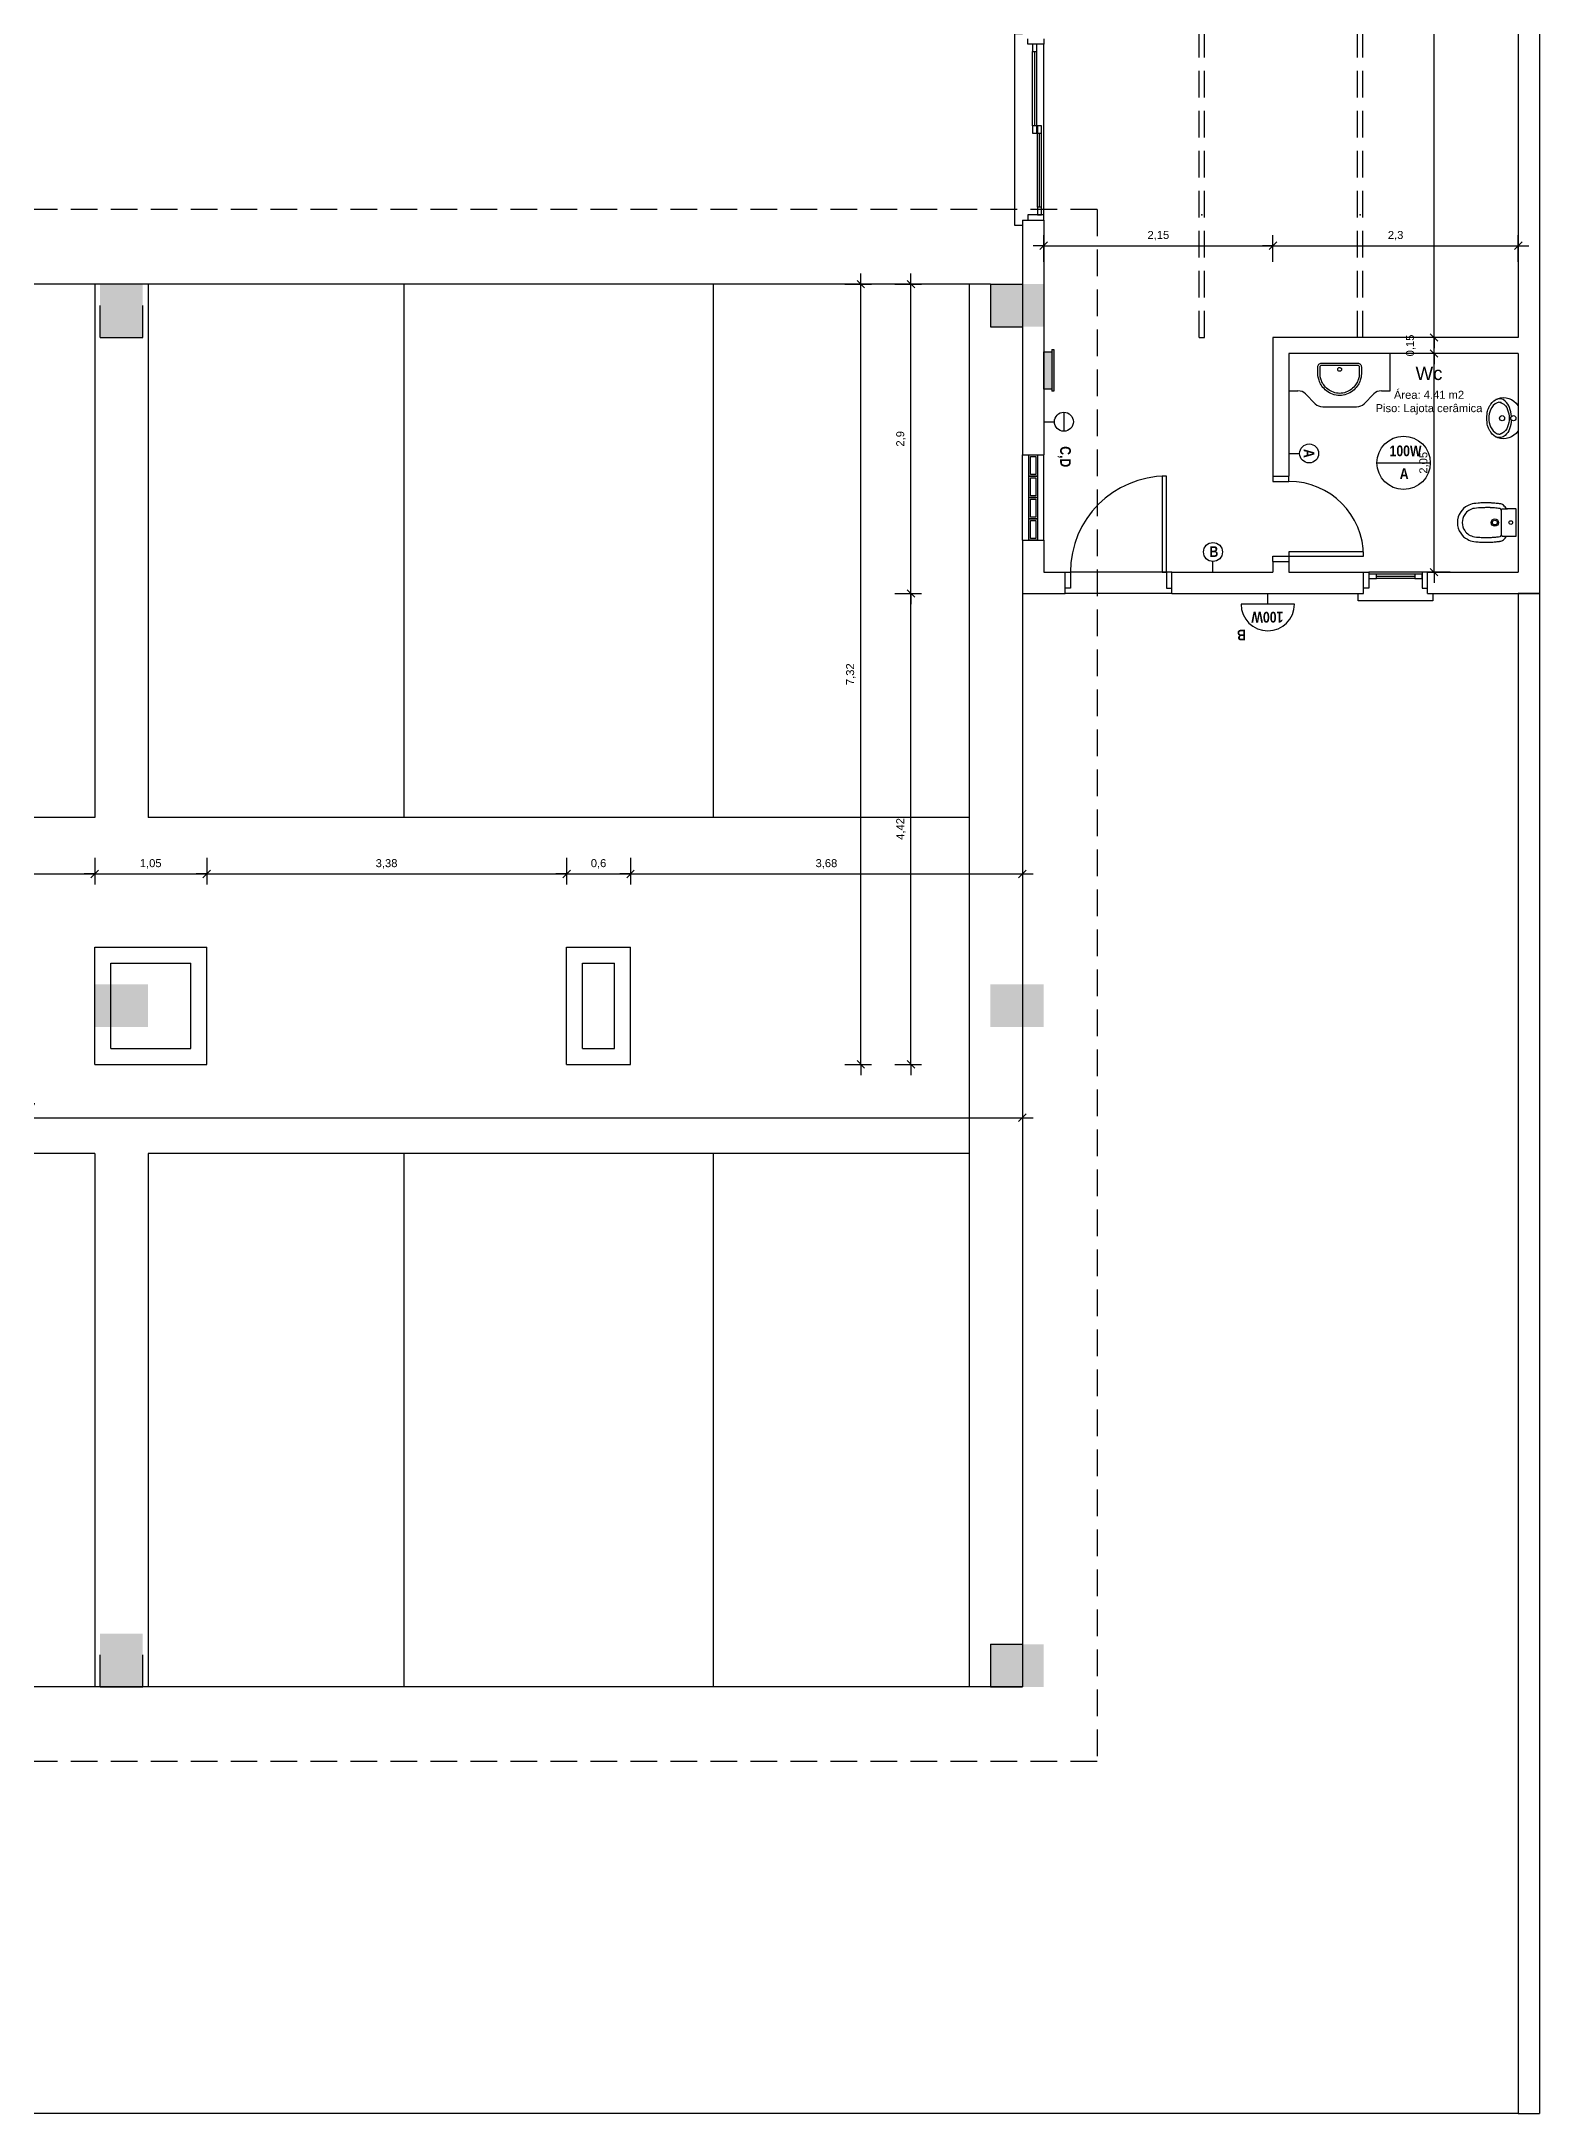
# Model space of a CAD drawing. Extents: x -14.2 to 59.9, y -4.3 to 30.8.
# Drawn here: x -0.16 to 13.89, y -3.48 to 15.94 of the extents above; entities that cross this region are included whole.
import ezdxf
from ezdxf.enums import TextEntityAlignment as Align

# ---------------------------------------------------------------- set-up
doc = ezdxf.new("R2010")
doc.units = 0
doc.linetypes.add('DASHED2', pattern=[0.375, 0.25, -0.125])
doc.layers.get('0').update_dxf_attribs({"linetype": 'CONTINUOUS'})
doc.layers.get('DEFPOINTS').update_dxf_attribs({"linetype": 'CONTINUOUS'})
for name, color, linetype in [('COTA', 13, 'CONTINUOUS'), ('ELÉTRICA', 4, 'CONTINUOUS'), ('EQUIP', 7, 'CONTINUOUS'), ('EQUIP_I', 13, 'CONTINUOUS'), ('ESPEC', 7, 'CONTINUOUS'), ('ESPECARQ', 7, 'CONTINUOUS'), ('ESQUADRIA', 10, 'CONTINUOUS'), ('ESTRUT', 8, 'CONTINUOUS'), ('MOBIL', 7, 'CONTINUOUS'), ('MURO', 1, 'CONTINUOUS'), ('PAREDE', 6, 'CONTINUOUS'), ('UNIDADE', 4, 'CONTINUOUS'), ('VIDRO', 1, 'CONTINUOUS')]:
    doc.layers.add(name, color=color, linetype=linetype)
doc.styles.add('REGUA100', font='arial.ttf')
doc.styles.add('REGUA60', font='arial.ttf')
doc.styles.add('ROMANS', font='')
doc.styles.get('ROMANS').set_extended_font_data('Abadi MT Condensed Extra Bold', bold=True)
doc.dimstyles.get("Standard").update_dxf_attribs({"dimtxt": 0.18, "dimasz": 0.18, "dimexe": 0.18, "dimexo": 0.0625, "dimgap": 0.09, "dimtad": 0, "dimtih": 1, "dimtoh": 1, "dimdec": 4, "dimzin": 0, "dimtxsty": 'STANDARD', "dimcen": 0.09, "dimazin": 3, "dimtfac": 1, "dimtdec": 4, "dimtofl": 0, "dimtmove": 0, "dimatfit": 3, "dimtolj": 1, "dimtzin": 0})

# ---------------------------------------------------------------- blocks, each defined once
blk = doc.blocks.new('SAB31S_2')
at = {"layer": 'EQUIP', "color": 0, "linetype": 'BYBLOCK'}
blk.add_lwpolyline([(0, -57, 0.151271), (10, -54, 0.125962), (15.7, -47.7, 0.09008), (17.8, -41.7), (18, -39.7), (18.2, -37.7, 0.004685), (18.4, -35, 0.00925), (18.4, -33.7, 0.000115), (18.4, -29.9, 0.002343), (18.4, -29.7, 0.000782), (18.5, -28.4, 0.001444), (18.4, -27.7, 0.004804), (18.4, -26.7, 0.005206), (18.4, -25.7, 0.005188), (18.3, -24.8, 0.002211), (18.2, -22.7, 0.001932), (18.1, -21.9, 0.000736), (17.9, -19.7, 0.008336), (17.9, -19.2, 0.001408), (17.7, -17.7, 0.000457), (17.6, -17.2, 0.054722), (17.4, -16.3, 0.029037), (16.8, -14.7, 0.123774), (13.8, -11.8, -0.261182), (12.8, -10.2), (12.8, -2.5, 0.439555), (12.2, -1.9), (0, -1.9), (-12.2, -1.9, 0.439555), (-12.8, -2.5), (-12.8, -10.2, -0.261182), (-13.8, -11.8, 0.123774), (-16.8, -14.7, 0.029037), (-17.4, -16.3, 0.054722), (-17.6, -17.2, 0.000457), (-17.7, -17.7, 0.001408), (-17.9, -19.2, 0.008336), (-17.9, -19.7, 0.000736), (-18.1, -21.9, 0.001932), (-18.2, -22.7, 0.002211), (-18.3, -24.8, 0.005188), (-18.4, -25.7, 0.005206), (-18.4, -26.7, 0.004804), (-18.4, -27.7, 0.001444), (-18.5, -28.4, 0.000782), (-18.4, -29.7, 0.002343), (-18.4, -29.9, 0.000115), (-18.4, -33.7, 0.00925), (-18.4, -35, 0.004685), (-18.2, -37.7), (-18, -39.7), (-17.8, -41.7, 0.09008), (-15.7, -47.7, 0.125962), (-10, -54, 0.151271)], format="xyb", close=True, dxfattribs=at)
at = {"layer": 'EQUIP_I'}
for points in [[(0, -52.5, 0.152133), (7.5, -50.2, 0.000372), (7.5, -50.2, 0.213243), (13.3, -41.1), (13.6, -39.2), (13.7, -37.3, 0.00456), (13.9, -34.8, 0.00925), (13.9, -33.6, 0.000115), (14, -29.8, 0.002343), (14, -29.7, 0.000782), (14, -28.4, 0.001444), (14, -27.7, 0.004804), (14, -26.8, 0.005206), (13.9, -25.9, 0.005188), (13.9, -25.1, 0.002211), (13.7, -23, 0.001932), (13.7, -22.2, 0.000736), (13.5, -20.1, 0.008336), (13.5, -19.8, 0.002483), (13.1, -17.1, 0.380805), (11.7, -15.8), (0, -15.8), (-11.7, -15.8, 0.380805), (-13.1, -17.1, 0.002483), (-13.5, -19.8, 0.008336), (-13.5, -20.1, 0.000736), (-13.7, -22.2, 0.001932), (-13.7, -23, 0.002211), (-13.9, -25.1, 0.005188), (-13.9, -25.9, 0.005206), (-14, -26.8, 0.004804), (-14, -27.7, 0.001444), (-14, -28.4, 0.000782), (-14, -29.7, 0.002343), (-14, -29.8, 0.000115), (-13.9, -33.6, 0.00925), (-13.9, -34.8, 0.00456), (-13.7, -37.3), (-13.6, -39.2), (-13.3, -41.1, 0.213243), (-7.5, -50.2, 0.000372), (-7.5, -50.2, 0.152133), (0, -52.5)], [(-12.2, -15.4, -0.385098), (-12.8, -15), (-12.8, -14.8), (-12.8, -10.2)], [(12.2, -15.4, 0.385098), (12.8, -15), (12.8, -14.8), (12.8, -10.2)]]:
    blk.add_lwpolyline(points, format="xyb", dxfattribs=at)
for centre, radius in [((0, -22), 3.5), ((0, -7), 1.75), ((0, -22), 2.25)]:
    blk.add_circle(centre, radius, dxfattribs=at)
blk = doc.blocks.new('SAM711S2')
at = {"layer": 'EQUIP', "color": 0, "linetype": 'BYBLOCK'}
blk.add_lwpolyline([(0, -29.4), (-0.2, -29.4, -0.008051), (-3.4, -29.3, -0.08407), (-7.8, -28.5, -0.022672), (-10.6, -27.2, -0.027927), (-13.2, -25.8, -0.144523), (-18.3, -19.3, -0.34805), (-12, -0.3, -0.162816), (-11.2, 0), (0, 0), (11.2, 0, -0.162816), (12, -0.3, -0.34805), (18.3, -19.3, -0.144523), (13.2, -25.8, -0.027927), (10.6, -27.2, -0.022672), (7.8, -28.5, -0.08407), (3.4, -29.3, -0.008051), (0.2, -29.4)], format="xyb", close=True, dxfattribs=at)
at = {"layer": 'EQUIP_I'}
for points in [[(-1.6, -6.4, 0.100603), (-10, -8.2, 0.114611), (-16.1, -12.3, 0.309836), (-17.5, -21, 0.309836)], [(-14.6, -16.1), (-14.7, -16.5, 0.189039), (-14.5, -19.7, 0.189014), (-8, -26, 0.116802), (0, -27.5, 0.116802), (8, -26, 0.189014), (14.5, -19.7, 0.189039), (14.7, -16.5), (14.6, -16.1)], [(-14.7, -16.5, -0.044754), (-14.4, -15.9, -0.029837), (-14.2, -15.3, -0.193887), (-8, -10, -0.096635), (0, -8.6, -0.096635), (8, -10, -0.193887), (14.2, -15.3, -0.029837), (14.4, -15.9, -0.044754), (14.7, -16.5, -0.100634)], [(1.6, -6.4, -0.100603), (10, -8.2, -0.114611), (16.1, -12.3, -0.309836), (17.5, -21, -0.309836)]]:
    blk.add_lwpolyline(points, format="xyb", dxfattribs=at)
for centre in [(0, -4.6), (0, -15.2)]:
    blk.add_circle(centre, 2.4, dxfattribs=at)
blk = doc.blocks.new('SAL36S_2')
at = {"layer": 'EQUIP_I'}
for points in [[(0, -47, -0.17249), (-15.5, -41.5, -0.060691), (-20.7, -36, -0.07445), (-23.8, -30.4, -0.032193), (-25.1, -25.6, -0.057412), (-25.5, -21.8), (-25.5, -13.4, -0.414214), (-21.1, -9), (0, -9), (21.1, -9, -0.414214), (25.5, -13.4), (25.5, -21.8, -0.057412), (25.1, -25.6, -0.032193), (23.8, -30.4, -0.07445), (20.7, -36, -0.060691), (15.5, -41.5, -0.17249)], [(0, -44.5, -0.172451), (-13.9, -39.5, -0.060691), (-18.7, -34.5, -0.07445), (-21.4, -29.6, -0.032105), (-22.7, -25.1, -0.057651), (-23, -21.8), (-23, -13.4, -0.414214), (-21.1, -11.5), (0, -11.5), (21.1, -11.5, -0.414214), (23, -13.4), (23, -21.8, -0.057651), (22.7, -25.1, -0.032105), (21.4, -29.6, -0.07445), (18.7, -34.5, -0.060691), (13.9, -39.5, -0.172451)]]:
    blk.add_lwpolyline(points, format="xyb", close=True, dxfattribs=at)
blk.add_circle((0, -16.4), 2.25, dxfattribs=at)
blk = doc.blocks.new('INDUNI1')
blk = doc.blocks.new('COTATR')
at = {"color": 6}
blk.add_line((-71, -71), (71, 71), dxfattribs=at)
at = {"color": 0, "linetype": 'BYBLOCK'}
blk.add_line((0, 0), (200, 0), dxfattribs=at)
blk = doc.blocks.new('*D17')
at = {"layer": 'COTA', "color": 0}
for p, q in [((-9.728, 6), (-9.728, 5.75)), ((-9.728, 5.85), (9.041, 5.85)), ((9.042, 6), (9.042, 5.75))]:
    blk.add_line(p, q, dxfattribs=at)
at = {"layer": 'DEFPOINTS', "color": 0}
for p in [(-9.728, 6.15), (9.042, 6.15), (9.042, 5.85)]:
    blk.add_point(p, dxfattribs=at)
at = {"layer": 'COTA', "color": 0, "xscale": 0.0005, "yscale": 0.0005, "zscale": 0.0005, "rotation": 180}
blk.add_blockref('COTATR', (-9.728, 5.85), dxfattribs=at)
at = {"layer": 'COTA', "color": 0, "xscale": 0.0005, "yscale": 0.0005, "zscale": 0.0005}
blk.add_blockref('COTATR', (9.042, 5.85), dxfattribs=at)
at = {"layer": 'COTA', "color": 7, "insert": (-0.343, 5.944), "char_height": 0.075, "attachment_point": 5, "style": 'REGUA60'}
blk.add_mtext('18,77', dxfattribs=at)
blk = doc.blocks.new('*D23')
at = {"layer": 'COTA', "color": 0}
for p, q in [((-2.583, 8.286), (-2.583, 8.036)), ((0.342, 8.286), (0.342, 8.036)), ((-2.583, 8.136), (0.341, 8.136))]:
    blk.add_line(p, q, dxfattribs=at)
at = {"layer": 'DEFPOINTS', "color": 0}
for p in [(-2.583, 8.436), (0.342, 8.436), (0.342, 8.136)]:
    blk.add_point(p, dxfattribs=at)
at = {"layer": 'COTA', "color": 0, "xscale": 0.0005, "yscale": 0.0005, "zscale": 0.0005, "rotation": 180}
blk.add_blockref('COTATR', (-2.583, 8.136), dxfattribs=at)
at = {"layer": 'COTA', "color": 0, "xscale": 0.0005, "yscale": 0.0005, "zscale": 0.0005}
blk.add_blockref('COTATR', (0.342, 8.136), dxfattribs=at)
at = {"layer": 'COTA', "color": 7, "insert": (-1.121, 8.23), "char_height": 0.075, "attachment_point": 5, "style": 'REGUA60'}
blk.add_mtext('2,93', dxfattribs=at)
blk = doc.blocks.new('*D24')
at = {"layer": 'COTA', "color": 0}
for p, q in [((0.342, 8.286), (0.342, 8.036)), ((1.392, 8.286), (1.392, 8.036)), ((0.342, 8.136), (1.391, 8.136))]:
    blk.add_line(p, q, dxfattribs=at)
at = {"layer": 'DEFPOINTS', "color": 0}
for p in [(0.342, 8.436), (1.392, 8.436), (1.392, 8.136)]:
    blk.add_point(p, dxfattribs=at)
at = {"layer": 'COTA', "color": 0, "xscale": 0.0005, "yscale": 0.0005, "zscale": 0.0005, "rotation": 180}
blk.add_blockref('COTATR', (0.342, 8.136), dxfattribs=at)
at = {"layer": 'COTA', "color": 0, "xscale": 0.0005, "yscale": 0.0005, "zscale": 0.0005}
blk.add_blockref('COTATR', (1.392, 8.136), dxfattribs=at)
at = {"layer": 'COTA', "color": 7, "insert": (0.867, 8.23), "char_height": 0.075, "attachment_point": 5, "style": 'REGUA60'}
blk.add_mtext('1,05', dxfattribs=at)
blk = doc.blocks.new('*D25')
at = {"layer": 'COTA', "color": 0}
for p, q in [((1.392, 8.286), (1.392, 8.036)), ((4.767, 8.286), (4.767, 8.036)), ((1.392, 8.136), (4.766, 8.136))]:
    blk.add_line(p, q, dxfattribs=at)
at = {"layer": 'DEFPOINTS', "color": 0}
for p in [(1.392, 8.436), (4.767, 8.436), (4.767, 8.136)]:
    blk.add_point(p, dxfattribs=at)
at = {"layer": 'COTA', "color": 0, "xscale": 0.0005, "yscale": 0.0005, "zscale": 0.0005, "rotation": 180}
blk.add_blockref('COTATR', (1.392, 8.136), dxfattribs=at)
at = {"layer": 'COTA', "color": 0, "xscale": 0.0005, "yscale": 0.0005, "zscale": 0.0005}
blk.add_blockref('COTATR', (4.767, 8.136), dxfattribs=at)
at = {"layer": 'COTA', "color": 7, "insert": (3.079, 8.23), "char_height": 0.075, "attachment_point": 5, "style": 'REGUA60'}
blk.add_mtext('3,38', dxfattribs=at)
blk = doc.blocks.new('*D26')
at = {"layer": 'COTA', "color": 0}
for p, q in [((4.767, 8.286), (4.767, 8.036)), ((5.367, 8.286), (5.367, 8.036)), ((4.767, 8.136), (5.366, 8.136))]:
    blk.add_line(p, q, dxfattribs=at)
at = {"layer": 'DEFPOINTS', "color": 0}
for p in [(4.767, 8.436), (5.367, 8.436), (5.367, 8.136)]:
    blk.add_point(p, dxfattribs=at)
at = {"layer": 'COTA', "color": 0, "xscale": 0.0005, "yscale": 0.0005, "zscale": 0.0005, "rotation": 180}
blk.add_blockref('COTATR', (4.767, 8.136), dxfattribs=at)
at = {"layer": 'COTA', "color": 0, "xscale": 0.0005, "yscale": 0.0005, "zscale": 0.0005}
blk.add_blockref('COTATR', (5.367, 8.136), dxfattribs=at)
at = {"layer": 'COTA', "color": 7, "insert": (5.067, 8.23), "char_height": 0.075, "attachment_point": 5, "style": 'REGUA60'}
blk.add_mtext('0,6', dxfattribs=at)
blk = doc.blocks.new('*D27')
at = {"layer": 'COTA', "color": 0}
for p, q in [((5.367, 8.286), (5.367, 8.036)), ((9.042, 8.286), (9.042, 8.036)), ((5.367, 8.136), (9.041, 8.136))]:
    blk.add_line(p, q, dxfattribs=at)
at = {"layer": 'DEFPOINTS', "color": 0}
for p in [(5.367, 8.436), (9.042, 8.436), (9.042, 8.136)]:
    blk.add_point(p, dxfattribs=at)
at = {"layer": 'COTA', "color": 0, "xscale": 0.0005, "yscale": 0.0005, "zscale": 0.0005, "rotation": 180}
blk.add_blockref('COTATR', (5.367, 8.136), dxfattribs=at)
at = {"layer": 'COTA', "color": 0, "xscale": 0.0005, "yscale": 0.0005, "zscale": 0.0005}
blk.add_blockref('COTATR', (9.042, 8.136), dxfattribs=at)
at = {"layer": 'COTA', "color": 7, "insert": (7.204, 8.23), "char_height": 0.075, "attachment_point": 5, "style": 'REGUA60'}
blk.add_mtext('3,68', dxfattribs=at)
blk = doc.blocks.new('*D28')
at = {"layer": 'COTA', "color": 0}
for p, q in [((7.847, 10.765), (8.097, 10.765)), ((7.997, 6.351), (7.997, 10.765)), ((7.847, 6.35), (8.097, 6.35))]:
    blk.add_line(p, q, dxfattribs=at)
at = {"layer": 'DEFPOINTS', "color": 0}
for p in [(7.697, 10.765), (7.997, 10.765), (7.697, 6.35)]:
    blk.add_point(p, dxfattribs=at)
at = {"layer": 'COTA', "color": 0, "xscale": 0.0005, "yscale": 0.0005, "zscale": 0.0005}
for p, rotation in [((7.997, 10.765), 90), ((7.997, 6.35), 270)]:
    blk.add_blockref('COTATR', p, dxfattribs=dict(at, rotation=rotation))
at = {"layer": 'COTA', "color": 7, "insert": (7.903, 8.558), "char_height": 0.075, "attachment_point": 5, "rotation": 90, "style": 'REGUA60'}
blk.add_mtext('4,42', dxfattribs=at)
blk = doc.blocks.new('*D29')
at = {"layer": 'COTA', "color": 0}
for p, q in [((7.847, 13.665), (8.097, 13.665)), ((7.997, 10.766), (7.997, 13.665)), ((7.847, 10.765), (8.097, 10.765))]:
    blk.add_line(p, q, dxfattribs=at)
at = {"layer": 'DEFPOINTS', "color": 0}
for p in [(7.697, 13.665), (7.997, 13.665), (7.697, 10.765)]:
    blk.add_point(p, dxfattribs=at)
at = {"layer": 'COTA', "color": 0, "xscale": 0.0005, "yscale": 0.0005, "zscale": 0.0005}
for p, rotation in [((7.997, 13.665), 90), ((7.997, 10.765), 270)]:
    blk.add_blockref('COTATR', p, dxfattribs=dict(at, rotation=rotation))
at = {"layer": 'COTA', "color": 7, "insert": (7.903, 12.215), "char_height": 0.075, "attachment_point": 5, "rotation": 90, "style": 'REGUA60'}
blk.add_mtext('2,9', dxfattribs=at)
blk = doc.blocks.new('*D30')
at = {"layer": 'COTA', "color": 0}
for p, q in [((7.377, 13.665), (7.627, 13.665)), ((7.527, 6.351), (7.527, 13.665)), ((7.377, 6.35), (7.627, 6.35))]:
    blk.add_line(p, q, dxfattribs=at)
at = {"layer": 'DEFPOINTS', "color": 0}
for p in [(7.227, 13.665), (7.527, 13.665), (7.227, 6.35)]:
    blk.add_point(p, dxfattribs=at)
at = {"layer": 'COTA', "color": 0, "xscale": 0.0005, "yscale": 0.0005, "zscale": 0.0005}
for p, rotation in [((7.527, 13.665), 90), ((7.527, 6.35), 270)]:
    blk.add_blockref('COTATR', p, dxfattribs=dict(at, rotation=rotation))
at = {"layer": 'COTA', "color": 7, "insert": (7.433, 10.008), "char_height": 0.075, "attachment_point": 5, "rotation": 90, "style": 'REGUA60'}
blk.add_mtext('7,32', dxfattribs=at)
blk = doc.blocks.new('*D32')
at = {"layer": 'COTA', "color": 0}
for p, q in [((9.242, 13.875), (9.242, 14.125)), ((9.242, 14.025), (11.391, 14.025)), ((11.392, 13.875), (11.392, 14.125))]:
    blk.add_line(p, q, dxfattribs=at)
at = {"layer": 'DEFPOINTS', "color": 0}
for p in [(11.392, 14.025), (9.242, 13.725), (11.392, 13.725)]:
    blk.add_point(p, dxfattribs=at)
at = {"layer": 'COTA', "color": 0, "xscale": 0.0005, "yscale": 0.0005, "zscale": 0.0005, "rotation": 180}
blk.add_blockref('COTATR', (9.242, 14.025), dxfattribs=at)
at = {"layer": 'COTA', "color": 0, "xscale": 0.0005, "yscale": 0.0005, "zscale": 0.0005}
blk.add_blockref('COTATR', (11.392, 14.025), dxfattribs=at)
at = {"layer": 'COTA', "color": 7, "insert": (10.317, 14.119), "char_height": 0.075, "attachment_point": 5, "style": 'REGUA60'}
blk.add_mtext('2,15', dxfattribs=at)
blk = doc.blocks.new('*D33')
at = {"layer": 'COTA', "color": 0}
for p, q in [((11.392, 13.875), (11.392, 14.125)), ((11.392, 14.025), (13.691, 14.025)), ((13.692, 13.875), (13.692, 14.125))]:
    blk.add_line(p, q, dxfattribs=at)
at = {"layer": 'DEFPOINTS', "color": 0}
for p in [(13.692, 14.025), (11.392, 13.725), (13.692, 13.725)]:
    blk.add_point(p, dxfattribs=at)
at = {"layer": 'COTA', "color": 0, "xscale": 0.0005, "yscale": 0.0005, "zscale": 0.0005, "rotation": 180}
blk.add_blockref('COTATR', (11.392, 14.025), dxfattribs=at)
at = {"layer": 'COTA', "color": 0, "xscale": 0.0005, "yscale": 0.0005, "zscale": 0.0005}
blk.add_blockref('COTATR', (13.692, 14.025), dxfattribs=at)
at = {"layer": 'COTA', "color": 7, "insert": (12.542, 14.119), "char_height": 0.075, "attachment_point": 5, "style": 'REGUA60'}
blk.add_mtext('2,3', dxfattribs=at)
blk = doc.blocks.new('EL06')
at = {"layer": 'ELÉTRICA'}
blk.add_line((0, 0), (0, 0.1), dxfattribs=at)
blk.add_circle((0, 0.189), 0.089, dxfattribs=at)
at = {"layer": 'ELÉTRICA', "color": 2, "style": 'ROMANS'}
blk.add_attdef('ID2', text='', height=0.1, dxfattribs=at).set_placement((0.155, 0.058), align=Align.MIDDLE_CENTER)
blk = doc.blocks.new('EL02')
at = {"layer": 'ELÉTRICA'}
for p, q in [((-0.251, 0.1), (0.249, 0.1)), ((0, 0), (0, 0.1))]:
    blk.add_line(p, q, dxfattribs=at)
blk.add_arc((-0.001, 0.1), 0.25, 0, 180, dxfattribs=at)
at = {"layer": 'ELÉTRICA', "color": 2, "style": 'ROMANS'}
for tag, p in [('ID', (0.246, 0.39)), ('ID1', (0.003, 0.222))]:
    blk.add_attdef(tag, text='', height=0.1, dxfattribs=at).set_placement(p, align=Align.MIDDLE_CENTER)
blk = doc.blocks.new('EL01')
at = {"layer": 'ELÉTRICA', "color": 7}
blk.add_line((-0.25, 0), (0.25, 0), dxfattribs=at)
at = {"layer": 'ELÉTRICA'}
blk.add_circle((0, 0), 0.25, dxfattribs=at)
at = {"layer": 'ELÉTRICA', "color": 2, "style": 'ROMANS'}
for tag, p in [('ID1', (0.018, 0.112)), ('ID', (0.005, -0.102))]:
    blk.add_attdef(tag, text='', height=0.1, dxfattribs=at).set_placement(p, align=Align.MIDDLE_CENTER)
blk = doc.blocks.new('EL07')
at = {"layer": 'ELÉTRICA', "color": 7}
blk.add_line((-0.089, 0.189), (0.089, 0.189), dxfattribs=at)
at = {"layer": 'ELÉTRICA'}
blk.add_line((0, 0), (0, 0.1), dxfattribs=at)
blk.add_circle((0, 0.189), 0.089, dxfattribs=at)
at = {"layer": 'ELÉTRICA', "color": 2, "style": 'ROMANS'}
blk.add_attdef('ID2', text='', height=0.1, dxfattribs=at).set_placement((0.155, 0.058), align=Align.MIDDLE_CENTER)
blk = doc.blocks.new('EL20')
at = {"layer": 'ELÉTRICA'}
for p, q in [((-0.195, 0.075), (-0.195, 0.095)), ((-0.195, 0.095), (0.195, 0.095)), ((-0.195, 0.075), (0.195, 0.075)), ((-0.175, 0), (-0.175, 0.075)), ((0.175, 0), (-0.175, 0)), ((0.175, 0.075), (0.175, 0)), ((0.195, 0.095), (0.195, 0.075))]:
    blk.add_line(p, q, dxfattribs=at)
for points in [[(-0.195, 0.095), (0.195, 0.095), (-0.195, 0.075), (0.195, 0.075)], [(-0.175, 0.075), (0.175, 0.075), (-0.175, 0), (0.175, 0)]]:
    blk.add_solid(points, dxfattribs=at)
blk = doc.blocks.new('EL42')
at = {"layer": 'ESPEC'}
blk.add_blockref('EL20', (0.175, -0.075), dxfattribs=at)
blk = doc.blocks.new('*D44')
at = {"layer": 'COTA', "color": 0}
for p, q in [((13.053, 13.015), (12.803, 13.015)), ((12.903, 10.966), (12.903, 13.015)), ((13.053, 10.965), (12.803, 10.965))]:
    blk.add_line(p, q, dxfattribs=at)
at = {"layer": 'DEFPOINTS', "color": 0}
for p in [(12.903, 13.015), (13.203, 13.015), (13.203, 10.965)]:
    blk.add_point(p, dxfattribs=at)
at = {"layer": 'COTA', "color": 0, "xscale": 0.0005, "yscale": 0.0005, "zscale": 0.0005}
for p, rotation in [((12.903, 13.015), 90), ((12.903, 10.965), 270)]:
    blk.add_blockref('COTATR', p, dxfattribs=dict(at, rotation=rotation))
at = {"layer": 'COTA', "color": 7, "insert": (12.809, 11.99), "char_height": 0.075, "attachment_point": 5, "rotation": 90, "style": 'REGUA60'}
blk.add_mtext('2,05', dxfattribs=at)
blk = doc.blocks.new('*D45')
at = {"layer": 'COTA', "color": 0}
for p, q in [((13.053, 13.165), (12.803, 13.165)), ((13.053, 13.015), (12.803, 13.015)), ((12.903, 13.016), (12.903, 13.165))]:
    blk.add_line(p, q, dxfattribs=at)
at = {"layer": 'DEFPOINTS', "color": 0}
for p in [(12.903, 13.165), (13.203, 13.165), (13.203, 13.015)]:
    blk.add_point(p, dxfattribs=at)
at = {"layer": 'COTA', "color": 0, "xscale": 0.0005, "yscale": 0.0005, "zscale": 0.0005}
for p, rotation in [((12.903, 13.165), 90), ((12.903, 13.015), 270)]:
    blk.add_blockref('COTATR', p, dxfattribs=dict(at, rotation=rotation))
at = {"layer": 'COTA', "color": 7, "insert": (12.684, 13.09), "char_height": 0.075, "attachment_point": 5, "rotation": 90, "style": 'REGUA60'}
blk.add_mtext('0,15', dxfattribs=at)
blk = doc.blocks.new('*D46')
at = {"layer": 'COTA', "color": 0}
for p, q in [((13.053, 25.965), (12.803, 25.965)), ((12.903, 13.166), (12.903, 25.965)), ((13.053, 13.165), (12.803, 13.165))]:
    blk.add_line(p, q, dxfattribs=at)
at = {"layer": 'DEFPOINTS', "color": 0}
for p in [(12.903, 25.965), (13.203, 25.965), (13.203, 13.165)]:
    blk.add_point(p, dxfattribs=at)
at = {"layer": 'COTA', "color": 0, "xscale": 0.0005, "yscale": 0.0005, "zscale": 0.0005}
for p, rotation in [((12.903, 25.965), 90), ((12.903, 13.165), 270)]:
    blk.add_blockref('COTATR', p, dxfattribs=dict(at, rotation=rotation))
at = {"layer": 'COTA', "color": 7, "insert": (12.809, 19.565), "char_height": 0.075, "attachment_point": 5, "rotation": 90, "style": 'REGUA60'}
blk.add_mtext('12,8', dxfattribs=at)

msp = doc.modelspace()

# ---------------------------------------------------------------- linework, layer by layer
at = {"linetype": 'DASHED2'}
for p, q in [((9.742, 14.365), (-13.223, 14.365)), ((9.742, 14.365), (9.742, -0.185)), ((9.742, -0.185), (-13.223, -0.185))]:
    msp.add_line(p, q, dxfattribs=at)
for p, q in [((8.742, 13.665), (-6.858, 13.665)), ((0.342, 13.665), (0.342, 8.665)), ((0.842, 13.665), (0.842, 8.665)), ((3.242, 13.665), (3.242, 8.665)), ((6.142, 13.665), (6.142, 8.665)), ((8.542, 13.665), (8.542, 0.515)), ((9.042, 10.765), (9.042, 0.515)), ((0.342, 8.665), (-6.858, 8.665)), ((8.542, 8.665), (0.842, 8.665)), ((0.342, 5.515), (-6.858, 5.515)), ((0.342, 5.515), (0.342, 0.515)), ((8.542, 5.515), (0.842, 5.515)), ((0.842, 5.515), (0.842, 0.515)), ((3.242, 5.515), (3.242, 0.515)), ((6.142, 5.515), (6.142, 0.515)), ((9.042, 0.515), (-13.223, 0.515)), ((13.692, -3.485), (-13.223, -3.485))]:
    msp.add_line(p, q)
for points in [[(9.182, 12.065), (9.182, 11.865), (9.102, 11.865), (9.102, 12.065)], [(9.167, 12.05), (9.167, 11.88), (9.117, 11.88), (9.117, 12.05)], [(9.182, 11.865), (9.182, 11.665), (9.102, 11.665), (9.102, 11.865)], [(9.167, 11.85), (9.167, 11.68), (9.117, 11.68), (9.117, 11.85)], [(9.182, 11.665), (9.182, 11.465), (9.102, 11.465), (9.102, 11.665)], [(9.182, 11.465), (9.182, 11.265), (9.102, 11.265), (9.102, 11.465)], [(9.167, 11.65), (9.167, 11.48), (9.117, 11.48), (9.117, 11.65)], [(9.167, 11.45), (9.167, 11.28), (9.117, 11.28), (9.117, 11.45)]]:
    msp.add_lwpolyline(points, close=True)
at = {"layer": 'EQUIP', "color": 0}
for p, q in [((11.542, 13.015), (11.542, 12.665)), ((12.492, 13.015), (11.542, 13.015)), ((12.492, 12.665), (12.492, 13.015)), ((11.542, 12.665), (11.626, 12.665)), ((11.858, 12.515), (12.176, 12.515))]:
    msp.add_line(p, q, dxfattribs=at)
at = {"layer": 'EQUIP'}
for centre, start, end in [((11.626, 12.565), 45, 90), ((11.858, 12.615), 225, 270), ((12.176, 12.615), 270, 315)]:
    msp.add_arc(centre, 0.1, start, end, dxfattribs=at)
at = {"layer": 'ESPEC', "color": 7, "linetype": 'DASHED2'}
for p, q in [((10.7, 13.165), (10.7, 25.965)), ((10.75, 13.165), (10.75, 25.965)), ((12.184, 13.165), (12.184, 25.965)), ((12.234, 13.165), (12.234, 25.965))]:
    msp.add_line(p, q, dxfattribs=at)
at = {"layer": 'ESPEC'}
msp.add_line((10.7, 13.165), (10.75, 13.165), dxfattribs=at)
for p in [(10.725, 14.315), (12.209, 14.315)]:
    msp.add_point(p, dxfattribs=at)
at = {"layer": 'ESQUADRIA', "color": 1}
for p, q in [((9.137, 15.15), (9.137, 15.845)), ((9.177, 15.15), (9.177, 15.845)), ((9.242, 14.315), (9.242, 15.915)), ((9.182, 14.385), (9.182, 15.08)), ((9.222, 14.385), (9.222, 15.08)), ((9.242, 11.265), (9.242, 12.065)), ((10.392, 10.965), (9.492, 10.965)), ((12.792, 10.965), (12.292, 10.965)), ((12.722, 10.945), (12.362, 10.945)), ((12.722, 10.905), (12.362, 10.905))]:
    msp.add_line(p, q, dxfattribs=at)
at = {"layer": 'ESQUADRIA'}
for points in [[(9.042, 14.215), (8.972, 14.215), (8.972, 16.015), (9.042, 16.015)], [(9.242, 15.965), (9.242, 15.915), (9.092, 15.915), (9.092, 15.965)], [(9.242, 14.265), (9.242, 14.315), (9.092, 14.315), (9.092, 14.265)], [(9.042, 11.265), (9.042, 11.265), (9.042, 12.065), (9.042, 12.065)], [(11.392, 11.865), (11.392, 11.815), (11.542, 11.815), (11.542, 11.865)], [(11.392, 11.065), (11.392, 11.115), (11.542, 11.115), (11.542, 11.065)], [(9.442, 10.965), (9.492, 10.965), (9.492, 10.815), (9.442, 10.815)], [(10.442, 10.965), (10.392, 10.965), (10.392, 10.815), (10.442, 10.815)], [(12.242, 10.965), (12.292, 10.965), (12.292, 10.815), (12.242, 10.815)], [(12.842, 10.965), (12.792, 10.965), (12.792, 10.815), (12.842, 10.815)], [(10.442, 10.765), (10.442, 10.765), (9.442, 10.765), (9.442, 10.765)], [(12.892, 10.765), (12.892, 10.695), (12.192, 10.695), (12.192, 10.765)]]:
    msp.add_lwpolyline(points, dxfattribs=at)
for points in [[(9.137, 15.915), (9.137, 15.845), (9.177, 15.845), (9.177, 15.915)], [(9.177, 15.08), (9.177, 15.15), (9.137, 15.15), (9.137, 15.08)], [(9.182, 15.15), (9.182, 15.08), (9.222, 15.08), (9.222, 15.15)], [(9.222, 14.315), (9.222, 14.385), (9.182, 14.385), (9.182, 14.315)], [(10.392, 10.965), (10.392, 11.865), (10.352, 11.865), (10.352, 10.965)], [(12.242, 11.155), (11.542, 11.155), (11.542, 11.115), (12.242, 11.115)], [(12.292, 10.905), (12.362, 10.905), (12.362, 10.945), (12.292, 10.945)], [(12.792, 10.945), (12.722, 10.945), (12.722, 10.905), (12.792, 10.905)]]:
    msp.add_lwpolyline(points, close=True, dxfattribs=at)
for centre, radius, start, end in [((10.392, 10.965), 0.9, 90, 180), ((11.542, 11.115), 0.7, 0, 90)]:
    msp.add_arc(centre, radius, start, end, dxfattribs=at)
at = {"layer": 'ESTRUT'}
for points in [[(0.792, 13.165), (0.792, 13.665), (0.392, 13.165), (0.392, 13.665)], [(9.042, 13.665), (8.742, 13.665), (9.042, 13.265), (8.742, 13.265)], [(8.742, 13.265), (9.242, 13.265), (8.742, 13.665), (9.242, 13.665)], [(0.392, 13.465), (0.392, 13.165), (0.792, 13.465), (0.792, 13.165)], [(0.342, 6.7), (0.842, 6.7), (0.342, 7.1), (0.842, 7.1)], [(8.742, 6.7), (9.242, 6.7), (8.742, 7.1), (9.242, 7.1)], [(0.792, 0.515), (0.792, 1.015), (0.392, 0.515), (0.392, 1.015)], [(0.392, 0.815), (0.392, 0.515), (0.792, 0.815), (0.792, 0.515)], [(9.042, 0.915), (8.742, 0.915), (9.042, 0.515), (8.742, 0.515)], [(8.742, 0.515), (9.242, 0.515), (8.742, 0.915), (9.242, 0.915)]]:
    msp.add_solid(points, dxfattribs=at)
at = {"layer": 'MOBIL'}
for p, q in [((11.696, 12.636), (11.788, 12.544)), ((12.338, 12.636), (12.246, 12.544)), ((12.408, 12.665), (12.492, 12.665))]:
    msp.add_line(p, q, dxfattribs=at)
msp.add_arc((12.408, 12.565), 0.1, 90, 135, dxfattribs=at)
at = {"layer": 'MURO'}
for p, q in [((13.692, 10.765), (13.692, -3.485)), ((13.892, 10.765), (13.692, 10.765)), ((13.892, 10.765), (13.892, -3.485)), ((13.692, -3.485), (13.892, -3.485))]:
    msp.add_line(p, q, dxfattribs=at)
at = {"layer": 'PAREDE'}
for p, q in [((13.892, 26.165), (13.892, 10.765)), ((13.692, 25.965), (13.692, 13.165)), ((9.042, 14.265), (9.242, 14.265)), ((9.042, 14.265), (9.042, 12.065)), ((9.242, 14.265), (9.242, 12.065)), ((8.742, 13.665), (9.042, 13.665)), ((8.742, 13.665), (8.742, 13.265)), ((0.392, 13.165), (0.392, 13.465)), ((0.792, 13.165), (0.792, 13.465)), ((8.742, 13.265), (9.042, 13.265)), ((0.392, 13.165), (0.792, 13.165)), ((13.692, 13.165), (11.392, 13.165)), ((11.392, 13.165), (11.392, 11.865)), ((13.692, 13.015), (11.542, 13.015)), ((11.542, 13.015), (11.542, 11.865)), ((13.692, 13.015), (13.692, 10.965)), ((9.042, 12.065), (9.242, 12.065)), ((11.392, 11.865), (11.542, 11.865)), ((9.042, 11.265), (9.242, 11.265)), ((9.042, 11.265), (9.042, 10.765)), ((9.242, 11.265), (9.242, 10.965)), ((9.242, 10.965), (9.442, 10.965)), ((9.442, 10.765), (9.442, 10.965)), ((10.442, 10.765), (10.442, 10.965)), ((10.442, 10.965), (11.392, 10.965)), ((11.392, 11.065), (11.542, 11.065)), ((11.392, 11.065), (11.392, 10.965)), ((11.542, 11.065), (11.542, 10.965)), ((11.542, 10.965), (12.242, 10.965)), ((12.242, 10.765), (12.242, 10.965)), ((12.842, 10.765), (12.842, 10.965)), ((12.842, 10.965), (13.692, 10.965)), ((9.042, 10.765), (9.442, 10.765)), ((10.442, 10.765), (12.242, 10.765)), ((12.842, 10.765), (13.892, 10.765)), ((0.342, 7.45), (1.392, 7.45)), ((0.342, 6.35), (0.342, 7.45)), ((1.392, 6.35), (1.392, 7.45)), ((4.767, 7.45), (5.367, 7.45)), ((4.767, 6.35), (4.767, 7.45)), ((5.367, 6.35), (5.367, 7.45)), ((0.492, 7.3), (1.242, 7.3)), ((0.492, 6.5), (0.492, 7.3)), ((1.242, 6.5), (1.242, 7.3)), ((4.917, 7.3), (5.217, 7.3)), ((4.917, 6.5), (4.917, 7.3)), ((5.217, 6.5), (5.217, 7.3)), ((0.492, 6.5), (1.242, 6.5)), ((4.917, 6.5), (5.217, 6.5)), ((0.342, 6.35), (1.392, 6.35)), ((4.767, 6.35), (5.367, 6.35)), ((0.392, 0.515), (0.392, 0.815)), ((0.792, 0.515), (0.792, 0.815)), ((8.742, 0.915), (9.042, 0.915)), ((8.742, 0.915), (8.742, 0.515)), ((0.392, 0.515), (0.792, 0.515)), ((8.742, 0.515), (9.042, 0.515))]:
    msp.add_line(p, q, dxfattribs=at)
at = {"layer": 'VIDRO'}
for p, q in [((9.157, 15.15), (9.157, 15.845)), ((9.202, 14.385), (9.202, 15.08)), ((12.722, 10.925), (12.362, 10.925))]:
    msp.add_line(p, q, dxfattribs=at)

# ---------------------------------------------------------------- block references
at = {"layer": 'EQUIP', "xscale": 0.007999999999981355, "yscale": 0.007999999999981355, "zscale": 0.008}
msp.add_blockref('SAL36S_2', (12.017, 12.997), dxfattribs=at)
at = {"layer": 'EQUIP', "xscale": 0.01000000000000156, "yscale": 0.009999999999999787, "zscale": 0.01, "rotation": 270}
for name, p in [('SAM711S2', (13.692, 12.408)), ('SAB31S_2', (13.692, 11.43))]:
    msp.add_blockref(name, p, dxfattribs=at)
at = {"layer": 'ESPEC', "rotation": 270}
msp.add_blockref('EL42', (9.317, 13.031), dxfattribs=at)
at = {"layer": 'ESPEC'}
ref = msp.add_blockref('EL07', (9.242, 12.375), dxfattribs=dict(at, rotation=270))
ref.add_attrib('ID2', 'C,D', dxfattribs={"layer": 'ELÉTRICA', "color": 2, "height": 0.1, "rotation": 270, "style": 'ROMANS'}).set_placement((9.446, 12.047), align=Align.MIDDLE_CENTER)
for name, p, rotation, values in [('EL01', (12.617, 11.99), 359.9999999999999, {'ID1': '100W', 'ID': 'A'}), ('EL02', (11.342, 10.765), 179.9999999999997, {'ID1': '100W', 'ID': 'B'})]:
    msp.add_blockref(name, p, dxfattribs=dict(at, rotation=rotation)).add_auto_attribs(values)
ref = msp.add_blockref('EL06', (11.542, 12.078), dxfattribs=dict(at, rotation=270))
ref.add_attrib('ID2', 'A', dxfattribs={"layer": 'ELÉTRICA', "color": 2, "height": 0.1, "rotation": 270, "style": 'ROMANS'}).set_placement((11.731, 12.078), align=Align.MIDDLE_CENTER)
ref = msp.add_blockref('EL06', (10.829, 10.965), dxfattribs=at)
ref.add_attrib('ID2', 'B', dxfattribs={"layer": 'ELÉTRICA', "color": 2, "height": 0.1, "style": 'ROMANS'}).set_placement((10.838, 11.158), align=Align.MIDDLE_CENTER)
at = {"layer": 'UNIDADE'}
ref = msp.add_blockref('INDUNI1', (12.855, 12.98), dxfattribs=dict(at, xscale=0.05000000000000071, yscale=0.05000000000000071, zscale=0.05))
ref.add_attrib('NOME2', 'Wc', dxfattribs={"layer": '0', "color": 0, "height": 0.125, "style": 'REGUA100', "flags": 8}).set_placement((12.855, 12.766), align=Align.CENTER)
ref.add_attrib('AREA', 'Área: 4.41 m2', dxfattribs={"layer": 'ESPECARQ', "height": 0.075, "style": 'REGUA60'}).set_placement((12.855, 12.59), align=Align.CENTER)
ref.add_attrib('PISO', 'Piso: Lajota cerâmica', dxfattribs={"layer": 'ESPECARQ', "height": 0.075, "style": 'REGUA60', "flags": 8}).set_placement((12.855, 12.465), align=Align.CENTER)

# ---------------------------------------------------------------- dimensions: what is measured, and where the dimension line sits
at = {"layer": 'COTA'}
for base, p1, p2, picture, middle in [((12.903, 25.965), (13.203, 13.165), (13.203, 25.965), '*D46', (12.809, 19.565)), ((7.52741555, 13.665116422), (7.22741555, 6.350116422), (7.22741555, 13.665116422), '*D30', (7.433343926, 10.007616422)), ((7.997, 13.665), (7.697, 10.765), (7.697, 13.665), '*D29', (7.903, 12.215)), ((12.903, 13.165), (13.203, 13.015), (13.203, 13.165), '*D45', (12.684, 13.09)), ((12.903, 13.015), (13.203, 10.965), (13.203, 13.015), '*D44', (12.809, 11.99)), ((7.996776421, 10.765116422), (7.696776421, 6.350116422), (7.696776421, 10.765116422), '*D28', (7.902704798, 8.557616422))]:
    dim = msp.add_linear_dim(base=base, p1=p1, p2=p2, angle=90, dimstyle='STANDARD', override={"dimscale": 0.05, "dimtxt": 1.5, "dimasz": 0.01, "dimexe": 2, "dimexo": 3, "dimgap": 0.98, "dimtad": 1, "dimtih": 0, "dimtoh": 0, "dimdec": 2, "dimrnd": 0.005, "dimzin": 8, "dimdsep": 44, "dimtxsty": 'REGUA60', "dimblk": 'COTATR', "dimcen": 4, "dimdle": 4, "dimclrt": 7, "dimaunit": 1, "dimtdec": 2, "dimtmove": 2, "dimatfit": 2, "dimtolj": 0, "dimtzin": 8}, dxfattribs=at)
    dim.commit()
    dim.dimension.update_dxf_attribs({"geometry": picture, "text_midpoint": middle})
for base, p1, p2, picture, middle in [((11.392, 14.025), (9.242, 13.725), (11.392, 13.725), '*D32', (10.317, 14.119)), ((13.692, 14.025), (11.392, 13.725), (13.692, 13.725), '*D33', (12.542, 14.119)), ((0.341969903, 8.135820145), (-2.583030097, 8.435820145), (0.341969903, 8.435820145), '*D23', (-1.120530097, 8.229891768)), ((1.392, 8.136), (0.342, 8.436), (1.392, 8.436), '*D24', (0.867, 8.23)), ((4.766969903, 8.135820145), (1.391969903, 8.435820145), (4.766969903, 8.435820145), '*D25', (3.079469903, 8.229891768)), ((5.367, 8.136), (4.767, 8.436), (5.367, 8.436), '*D26', (5.067, 8.23)), ((9.041969903, 8.135820145), (5.366969903, 8.435820145), (9.041969903, 8.435820145), '*D27', (7.204469903, 8.229891768)), ((9.042, 5.85), (-9.728, 6.15), (9.042, 6.15), '*D17', (-0.343, 5.944))]:
    dim = msp.add_linear_dim(base=base, p1=p1, p2=p2, dimstyle='STANDARD', override={"dimscale": 0.05, "dimtxt": 1.5, "dimasz": 0.01, "dimexe": 2, "dimexo": 3, "dimgap": 0.98, "dimtad": 1, "dimtih": 0, "dimtoh": 0, "dimdec": 2, "dimrnd": 0.005, "dimzin": 8, "dimdsep": 44, "dimtxsty": 'REGUA60', "dimblk": 'COTATR', "dimcen": 4, "dimdle": 4, "dimclrt": 7, "dimaunit": 1, "dimtdec": 2, "dimtmove": 2, "dimatfit": 2, "dimtolj": 0, "dimtzin": 8}, dxfattribs=at)
    dim.commit()
    dim.dimension.update_dxf_attribs({"geometry": picture, "text_midpoint": middle})

doc.saveas('drawing.dxf')
